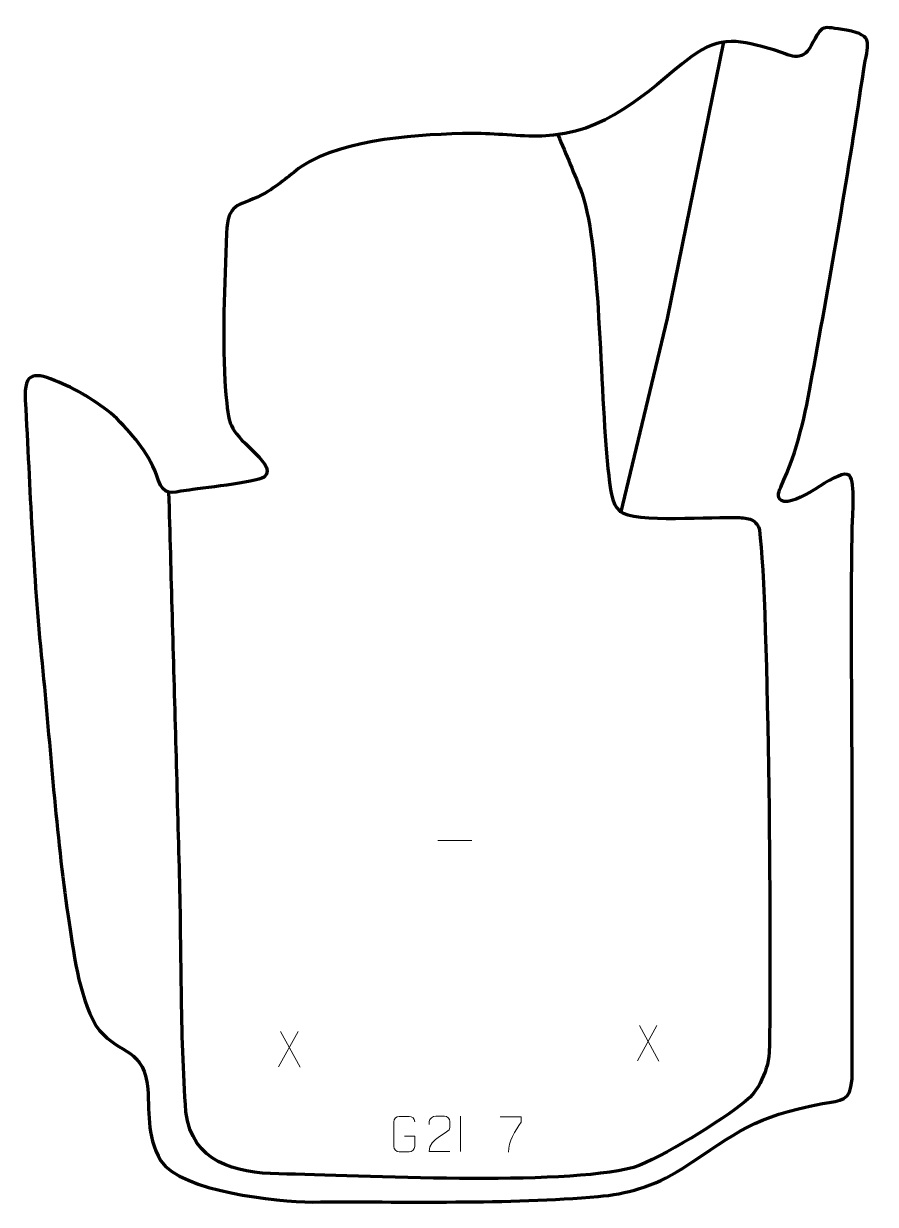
# Model space of a CAD drawing. Header units: millimetres. Extents: x 1070 to 1670, y -5 to 826.
import ezdxf

# ---------------------------------------------------------------- set-up
doc = ezdxf.new("R2010")
doc.units = ezdxf.units.MM
doc.header["$MEASUREMENT"] = 0
doc.layers.add('layer 2', color=7, linetype='Continuous')
doc.layers.add('layer 3', color=7, linetype='Continuous')

msp = doc.modelspace()

# ---------------------------------------------------------------- linework, layer by layer
at = {"layer": 'layer 2', "color": 142, "lineweight": 158}
for points, knots in [([(1490.7079, 481.4786), (1490.7079, 481.4786), (1523.5158, 618.6652), (1523.5158, 618.6652), (1523.5158, 618.6652), (1523.5158, 618.6652), (1563.3847, 813.4231), (1563.3847, 813.4231)], [0, 0, 0, 0, 0.33333333, 0.33333333, 0.33333333, 0.33333333, 1, 1, 1, 1]), ([(1446.3536, 748.04), (1451.9737, 734.3701), (1458.2591, 720.1857), (1463.4294, 706.43), (1463.4294, 706.43), (1476.9601, 667.3404), (1475.8716, 559.5949), (1482.1839, 507.9268), (1482.1839, 507.9268), (1483.1055, 500.3832), (1483.7739, 488.1038), (1489.9329, 482.8854), (1489.9329, 482.8854), (1500.0658, 474.3), (1556.8812, 479.3483), (1573.5986, 478.4328), (1573.5986, 478.4328), (1576.3549, 478.2497), (1580.2319, 478.017), (1582.7765, 476.9068), (1582.7765, 476.9068), (1585.7017, 475.3268), (1587.9874, 472.7605), (1588.4276, 469.4347), (1588.4276, 469.4347), (1595.1332, 418.7728), (1596.9267, 159.1427), (1595.2469, 101.5256), (1595.2469, 101.5256), (1595.0245, 93.8962), (1592.2439, 87.0107), (1589.0025, 80.0665), (1589.0025, 80.0665), (1586.2555, 74.7477), (1583.2056, 71.169), (1578.668, 67.305), (1578.668, 67.305), (1561.787, 53.5804), (1519.4144, 27.0719), (1499.5855, 20.574), (1499.5855, 20.574), (1447.9105, 7.1205), (1307.5449, 14.9683), (1249.5544, 16.0621), (1249.5544, 16.0621), (1218.6847, 16.6466), (1188.6961, 24.2339), (1184.1411, 59.6569), (1184.1411, 59.6569), (1180.1355, 114.9527), (1181.1494, 176.0232), (1179.5898, 232.0321), (1179.5898, 232.0321), (1177.9455, 291.0879), (1176.3011, 350.1436), (1174.6567, 409.1994), (1174.6567, 409.1994), (1173.8484, 438.2268), (1173.0402, 467.2542), (1172.2319, 496.2816)], [0, 0, 0, 0, 0.0625, 0.0625, 0.0625, 0.0625, 0.125, 0.125, 0.125, 0.125, 0.1875, 0.1875, 0.1875, 0.1875, 0.25, 0.25, 0.25, 0.25, 0.3125, 0.3125, 0.3125, 0.3125, 0.375, 0.375, 0.375, 0.375, 0.4375, 0.4375, 0.4375, 0.4375, 0.5, 0.5, 0.5, 0.5, 0.5625, 0.5625, 0.5625, 0.5625, 0.625, 0.625, 0.625, 0.625, 0.6875, 0.6875, 0.6875, 0.6875, 0.75, 0.75, 0.75, 0.75, 0.8125, 0.8125, 0.8125, 0.8125, 0.875, 0.875, 0.875, 0.875, 1, 1, 1, 1])]:
    msp.add_open_spline(points, degree=3, knots=knots, dxfattribs=at)
at = {"layer": 'layer 2', "color": 250, "lineweight": 9}
for points in [[(1361.8397, 251.0131), (1361.8397, 251.0131), (1385.8177, 251.0131), (1385.8177, 251.0131)], [(1516.1651, 120.4962), (1516.1651, 120.4962), (1502.4245, 95.6004), (1502.4245, 95.6004)], [(1503.8791, 120.4962), (1503.8791, 120.4962), (1517.6197, 95.5427), (1517.6197, 95.5427)], [(1263.2231, 116.2627), (1263.2231, 116.2627), (1249.4825, 91.3669), (1249.4825, 91.3669)], [(1250.9371, 116.2627), (1250.9371, 116.2627), (1264.6777, 91.3092), (1264.6777, 91.3092)], [(1377.7934, 56.7473), (1377.7934, 56.7473), (1377.7934, 31.7732), (1377.7934, 31.7732)]]:
    msp.add_open_spline(points, degree=3, dxfattribs=at)
for points, knots in [([(1338.337, 42.5893), (1338.337, 42.5893), (1345.5051, 42.5893), (1345.5051, 42.5893), (1345.5051, 42.5893), (1345.5051, 42.5893), (1345.5051, 35.4212), (1345.5051, 35.4212), (1345.5051, 35.4212), (1345.3654, 33.0978), (1343.6882, 31.6182), (1341.5404, 31.6074), (1341.5404, 31.6074), (1339.2086, 31.6078), (1336.8766, 31.6078), (1334.5451, 31.6074), (1334.5451, 31.6074), (1332.6202, 31.502), (1330.648, 33.3865), (1330.6592, 35.4038), (1330.6592, 35.4038), (1330.6596, 41.1739), (1330.6596, 46.9436), (1330.6592, 52.7129), (1330.6592, 52.7129), (1330.6634, 54.851), (1332.4102, 56.5702), (1334.5625, 56.5568), (1334.5625, 56.5568), (1336.8882, 56.5568), (1339.2143, 56.5568), (1341.5404, 56.5568), (1341.5404, 56.5568), (1343.4871, 56.5922), (1345.4785, 55.1007), (1345.5051, 52.663)], [0, 0, 0, 0, 0.1, 0.1, 0.1, 0.1, 0.2, 0.2, 0.2, 0.2, 0.3, 0.3, 0.3, 0.3, 0.4, 0.4, 0.4, 0.4, 0.5, 0.5, 0.5, 0.5, 0.6, 0.6, 0.6, 0.6, 0.7, 0.7, 0.7, 0.7, 0.8, 0.8, 0.8, 0.8, 1, 1, 1, 1]), ([(1370.3021, 31.7732), (1365.3877, 31.7735), (1360.4733, 31.7735), (1355.5592, 31.7732), (1355.5592, 31.7732), (1355.5592, 41.7055), (1370.2102, 44.3467), (1370.3021, 48.657), (1370.3021, 48.657), (1370.3018, 50.0811), (1370.3018, 51.5048), (1370.3021, 52.9281), (1370.3021, 52.9281), (1370.2852, 55.0052), (1368.1624, 56.73), (1366.4914, 56.7473), (1366.4914, 56.7473), (1364.4182, 56.7469), (1362.3453, 56.7469), (1360.2729, 56.7473), (1360.2729, 56.7473), (1358.4508, 56.7638), (1355.6261, 54.9717), (1355.5592, 52.8781), (1355.5592, 52.8781), (1355.5592, 52.8781), (1355.5592, 50.8233), (1355.5592, 50.8233)], [0, 0, 0, 0, 0.125, 0.125, 0.125, 0.125, 0.25, 0.25, 0.25, 0.25, 0.375, 0.375, 0.375, 0.375, 0.5, 0.5, 0.5, 0.5, 0.625, 0.625, 0.625, 0.625, 0.75, 0.75, 0.75, 0.75, 1, 1, 1, 1]), ([(1405.5797, 56.3162), (1405.5797, 56.3162), (1420.3958, 56.3162), (1420.3958, 56.3162), (1420.3958, 56.3162), (1420.3955, 55.0666), (1420.3955, 53.817), (1420.3958, 52.5672), (1420.3958, 52.5672), (1416.4014, 46.5701), (1411.4862, 38.7365), (1411.4862, 31.3577)], [0, 0, 0, 0, 0.25, 0.25, 0.25, 0.25, 0.5, 0.5, 0.5, 0.5, 1, 1, 1, 1])]:
    msp.add_open_spline(points, degree=3, knots=knots, dxfattribs=at)
at = {"layer": 'layer 3', "color": 242, "lineweight": 158}
msp.add_open_spline([(1135.4603, 548.1511), (1148.6965, 534.5365), (1158.3162, 523.2524), (1164.7204, 505.059), (1164.7204, 505.059), (1168.8164, 493.4228), (1173.3819, 495.9587), (1184.2952, 497.4773), (1184.2952, 497.4773), (1193.798, 498.7996), (1233.2298, 503.2721), (1239.3088, 506.7367), (1239.3088, 506.7367), (1245.7773, 512.1318), (1235.9596, 520.768), (1232.1177, 524.5827), (1232.1177, 524.5827), (1213.7798, 542.3244), (1214.6936, 542.0447), (1212.1387, 567.5369), (1212.1387, 567.5369), (1209.4753, 603.9887), (1211.6164, 642.1556), (1212.6838, 678.7595), (1212.6838, 678.7595), (1214.0586, 700.5398), (1219.9826, 696.9217), (1237.7618, 705.6565), (1237.7618, 705.6565), (1249.9368, 712.4598), (1255.0774, 717.9283), (1265.528, 725.7283), (1265.528, 725.7283), (1296.7885, 745.7605), (1349.4922, 748.3978), (1386.1246, 748.9926), (1386.1246, 748.9926), (1402.5983, 749.0121), (1418.9614, 746.8666), (1434.9786, 747.032), (1434.9786, 747.032), (1480.9834, 748.7999), (1506.4999, 776.5972), (1540.188, 802.8978), (1540.188, 802.8978), (1561.4034, 818.6037), (1574.8251, 814.6385), (1598.5392, 807.7836), (1598.5392, 807.7836), (1609.9224, 804.3031), (1617.8615, 798.1326), (1624.9213, 810.9522), (1624.9213, 810.9522), (1633.1747, 826.3584), (1631.8616, 824.4001), (1649.8844, 821.6515), (1649.8844, 821.6515), (1670.146, 818.1623), (1664.5362, 811.4927), (1662.0115, 794.2651), (1662.0115, 794.2651), (1651.3285, 722.4627), (1638.8491, 649.8876), (1625.6499, 578.4924), (1625.6499, 578.4924), (1620.4023, 549.9234), (1615.853, 526.5735), (1603.4161, 499.9083), (1603.4161, 499.9083), (1601.6016, 496.0179), (1600.0589, 491.0745), (1605.8947, 489.7198), (1605.8947, 489.7198), (1618.3993, 488.213), (1645.0698, 513.8449), (1651.8322, 508.0918), (1651.8322, 508.0918), (1656.2912, 502.8459), (1653.8917, 479.0648), (1653.7547, 470.8199), (1653.7547, 470.8199), (1652.6791, 397.9826), (1653.9411, 324.7365), (1653.8195, 251.8167), (1653.8195, 251.8167), (1653.7277, 195.4838), (1654.0159, 139.0335), (1653.6566, 82.7186), (1653.6566, 82.7186), (1652.2833, 66.6557), (1646.7433, 68.1317), (1632.8115, 65.6385), (1632.8115, 65.6385), (1583.1933, 55.9234), (1574.6481, 46.2394), (1534.1053, 19.8544), (1534.1053, 19.8544), (1513.2679, 6.6893), (1494.3934, 1.8695), (1474.6525, 0.0977), (1474.6525, 0.0977), (1412.9114, -5.4434), (1336.0173, -3.2852), (1273.225, -3.7951), (1273.225, -3.7951), (1247.9531, -3.4674), (1181.3706, 3.4798), (1166.4954, 25.1804), (1166.4954, 25.1804), (1155.658, 44.4234), (1158.9752, 59.5204), (1156.8961, 79.6795), (1156.8961, 79.6795), (1152.9419, 106.0112), (1134.0945, 100.5557), (1120.7576, 120.577), (1120.7576, 120.577), (1108.2701, 142.2788), (1104.9507, 172.9532), (1101.0926, 197.6797), (1101.0926, 197.6797), (1092.5854, 256.2508), (1088.6924, 316.6871), (1082.7773, 375.7255), (1082.7773, 375.7255), (1076.2816, 440.5592), (1074.4551, 496.8579), (1070.9191, 561.0837), (1070.9191, 561.0837), (1069.774, 581.8835), (1077.8502, 580.7665), (1094.6267, 573.8049), (1094.6267, 573.8049), (1108.3296, 568.1188), (1124.5803, 558.2469), (1135.4603, 548.1511)], degree=3, knots=[0, 0, 0, 0, 0.02857143, 0.02857143, 0.02857143, 0.02857143, 0.05714286, 0.05714286, 0.05714286, 0.05714286, 0.08571429, 0.08571429, 0.08571429, 0.08571429, 0.11428571, 0.11428571, 0.11428571, 0.11428571, 0.14285714, 0.14285714, 0.14285714, 0.14285714, 0.17142857, 0.17142857, 0.17142857, 0.17142857, 0.2, 0.2, 0.2, 0.2, 0.22857143, 0.22857143, 0.22857143, 0.22857143, 0.25714286, 0.25714286, 0.25714286, 0.25714286, 0.28571429, 0.28571429, 0.28571429, 0.28571429, 0.31428571, 0.31428571, 0.31428571, 0.31428571, 0.34285714, 0.34285714, 0.34285714, 0.34285714, 0.37142857, 0.37142857, 0.37142857, 0.37142857, 0.4, 0.4, 0.4, 0.4, 0.42857143, 0.42857143, 0.42857143, 0.42857143, 0.45714286, 0.45714286, 0.45714286, 0.45714286, 0.48571429, 0.48571429, 0.48571429, 0.48571429, 0.51428571, 0.51428571, 0.51428571, 0.51428571, 0.54285714, 0.54285714, 0.54285714, 0.54285714, 0.57142857, 0.57142857, 0.57142857, 0.57142857, 0.6, 0.6, 0.6, 0.6, 0.62857143, 0.62857143, 0.62857143, 0.62857143, 0.65714286, 0.65714286, 0.65714286, 0.65714286, 0.68571429, 0.68571429, 0.68571429, 0.68571429, 0.71428571, 0.71428571, 0.71428571, 0.71428571, 0.74285714, 0.74285714, 0.74285714, 0.74285714, 0.77142857, 0.77142857, 0.77142857, 0.77142857, 0.8, 0.8, 0.8, 0.8, 0.82857143, 0.82857143, 0.82857143, 0.82857143, 0.85714286, 0.85714286, 0.85714286, 0.85714286, 0.88571429, 0.88571429, 0.88571429, 0.88571429, 0.91428571, 0.91428571, 0.91428571, 0.91428571, 0.94285714, 0.94285714, 0.94285714, 0.94285714, 1, 1, 1, 1], dxfattribs=at)

doc.saveas('drawing.dxf')
